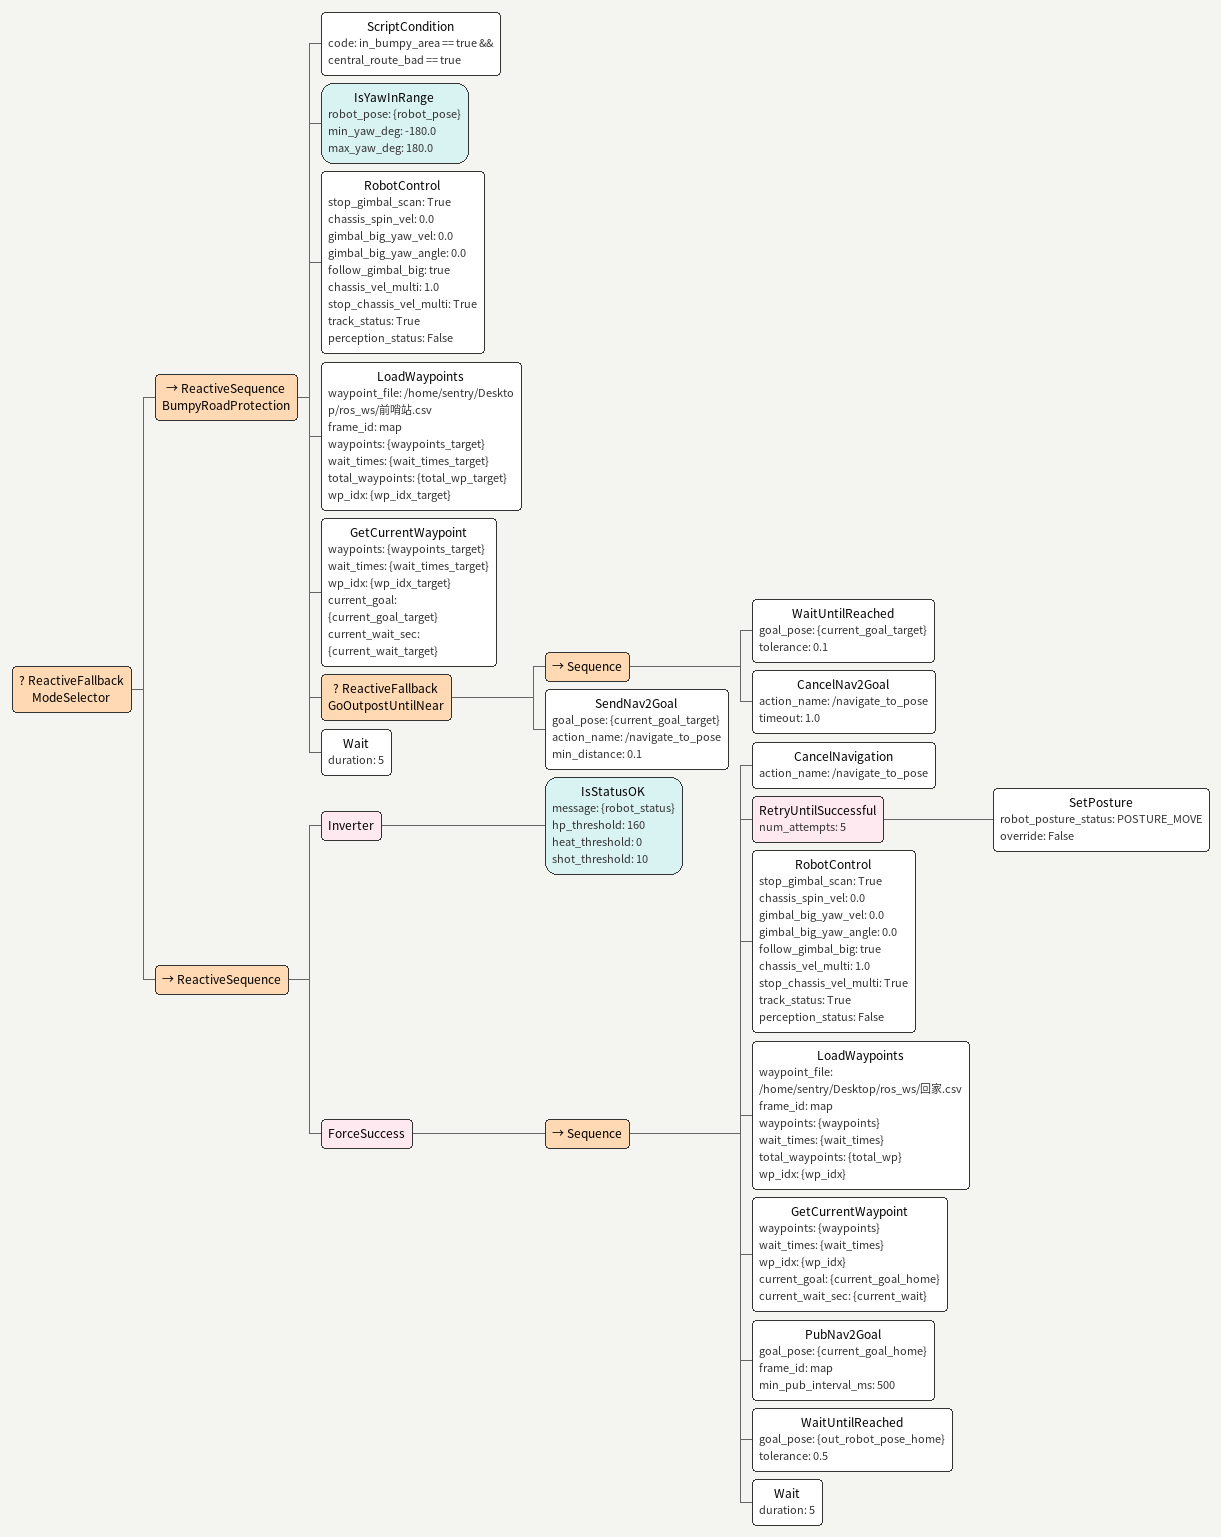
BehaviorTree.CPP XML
<ReactiveFallback name="ModeSelector">
  <ReactiveSequence name="BumpyRoadProtection">
    <ScriptCondition code="in_bumpy_area == true &amp;&amp; central_route_bad == true"/>
    <IsYawInRange robot_pose="{robot_pose}" min_yaw_deg="-180.0" max_yaw_deg="180.0"/>
    <RobotControl stop_gimbal_scan="True" chassis_spin_vel="0.0" gimbal_big_yaw_vel="0.0" gimbal_big_yaw_angle="0.0" follow_gimbal_big="true" chassis_vel_multi="1.0" stop_chassis_vel_multi="True" track_status="True" perception_status="False"/>
    <LoadWaypoints waypoint_file="/home/sentry/Desktop/ros_ws/前哨站.csv" frame_id="map" waypoints="{waypoints_target}" wait_times="{wait_times_target}" total_waypoints="{total_wp_target}" wp_idx="{wp_idx_target}"/>
    <GetCurrentWaypoint waypoints="{waypoints_target}" wait_times="{wait_times_target}" wp_idx="{wp_idx_target}" current_goal="{current_goal_target}" current_wait_sec="{current_wait_target}"/>
    <ReactiveFallback name="GoOutpostUntilNear">
      <Sequence>
        <WaitUntilReached goal_pose="{current_goal_target}" tolerance="0.1"/>
        <CancelNav2Goal action_name="/navigate_to_pose" timeout="1.0"/>
      </Sequence>
      <SendNav2Goal goal_pose="{current_goal_target}" action_name="/navigate_to_pose" min_distance="0.1"/>
    </ReactiveFallback>
    <Wait duration="5"/>
  </ReactiveSequence>
  <ReactiveSequence>
    <Inverter>
      <IsStatusOK message="{robot_status}" hp_threshold="160" heat_threshold="0" shot_threshold="10"/>
    </Inverter>
    <ForceSuccess>
      <Sequence>
        <CancelNavigation action_name="/navigate_to_pose"/>
        <RetryUntilSuccessful num_attempts="5">
          <SetPosture robot_posture_status="POSTURE_MOVE" override="False"/>
        </RetryUntilSuccessful>
        <RobotControl stop_gimbal_scan="True" chassis_spin_vel="0.0" gimbal_big_yaw_vel="0.0" gimbal_big_yaw_angle="0.0" follow_gimbal_big="true" chassis_vel_multi="1.0" stop_chassis_vel_multi="True" track_status="True" perception_status="False"/>
        <LoadWaypoints waypoint_file="/home/sentry/Desktop/ros_ws/回家.csv" frame_id="map" waypoints="{waypoints}" wait_times="{wait_times}" total_waypoints="{total_wp}" wp_idx="{wp_idx}"/>
        <GetCurrentWaypoint waypoints="{waypoints}" wait_times="{wait_times}" wp_idx="{wp_idx}" current_goal="{current_goal_home}" current_wait_sec="{current_wait}"/>
        <PubNav2Goal goal_pose="{current_goal_home}" frame_id="map" min_pub_interval_ms="500"/>
        <WaitUntilReached goal_pose="{out_robot_pose_home}" tolerance="0.5"/>
        <Wait duration="5"/>
      </Sequence>
    </ForceSuccess>
  </ReactiveSequence>
</ReactiveFallback>
